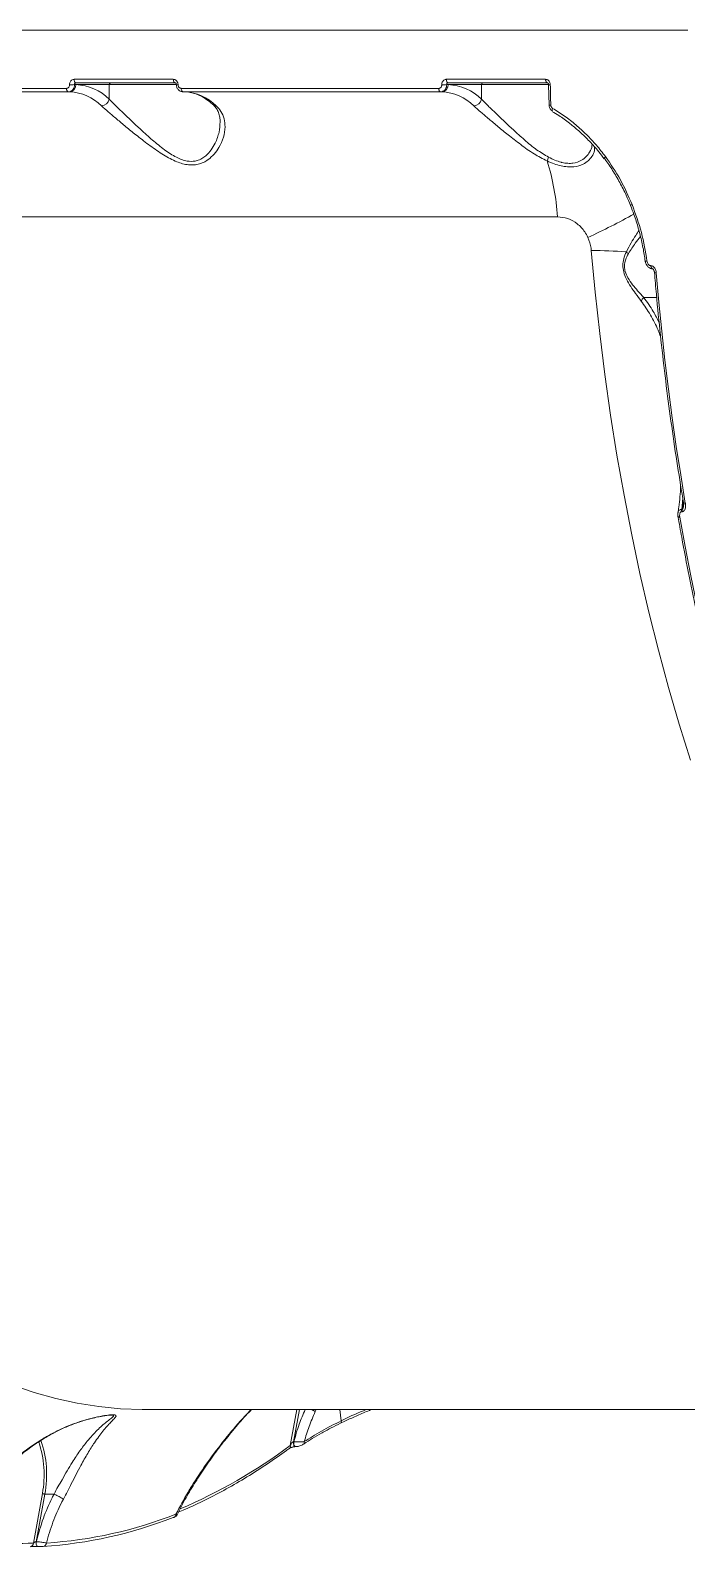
# Model space of a CAD drawing. Header units: millimetres. Extents: x -5550 to 7488, y -4093 to 4627.
# Drawn here: x -1610.2 to -1428.8, y 1573 to 1991.8 of the extents above; entities that cross this region are included whole.
import ezdxf

# ---------------------------------------------------------------- set-up
doc = ezdxf.new("R2010")
doc.units = ezdxf.units.MM
doc.layers.add('DIKOM_ОБЪЕКТ', color=7, linetype='Continuous')

msp = doc.modelspace()

# ---------------------------------------------------------------- linework, layer by layer
at = {"layer": 'DIKOM_ОБЪЕКТ', "color": 7, "linetype": 'Continuous', "lineweight": 15}
for p, q in [((-1843.347, 1991.842), (-1428.478, 1991.842)), ((-1570.638, 1978.31), (-1598.068, 1978.31)), ((-1597.553, 1977.344), (-1570.124, 1977.344)), ((-1467.778, 1978.31), (-1495.208, 1978.31)), ((-1494.693, 1977.344), (-1467.264, 1977.344)), ((-1600.162, 1975.804), (-1671.307, 1975.804)), ((-1670.792, 1974.844), (-1599.647, 1974.844)), ((-1599.647, 1974.844), (-1599.308, 1974.844)), ((-1597.953, 1976.844), (-1597.593, 1976.844)), ((-1597.593, 1976.844), (-1588.325, 1976.844)), ((-1588.325, 1972.794), (-1588.325, 1976.844)), ((-1588.325, 1976.844), (-1569.736, 1976.844)), ((-1497.302, 1975.804), (-1568.447, 1975.804)), ((-1567.932, 1974.844), (-1496.787, 1974.844)), ((-1496.787, 1974.844), (-1496.448, 1974.844)), ((-1495.093, 1976.844), (-1494.733, 1976.844)), ((-1494.733, 1976.844), (-1485.465, 1976.844)), ((-1485.465, 1972.794), (-1485.465, 1976.844)), ((-1485.465, 1976.844), (-1466.907, 1976.844)), ((-1466.949, 1976.824), (-1466.819, 1971.205)), ((-1465.82, 1969.47), (-1465.829, 1969.475)), ((-1451.492, 1956.429), (-1451.496, 1956.434)), ((-1764.478, 1940.342), (-1464.47, 1940.342)), ((-1440.233, 1928.159), (-1440.234, 1928.152)), ((-1438.647, 1926.825), (-1438.721, 1926.825)), ((-1438.213, 1925.982), (-1438.16, 1925.982)), ((-1440.651, 1918.032), (-1437.065, 1918.032)), ((-1430.138, 1859.502), (-1429.857, 1862.596)), ((-1429.679, 1861.543), (-1430.034, 1859.502)), ((-1430.139, 1858.864), (-1430.034, 1858.864)), ((-1430.034, 1859.502), (-1430.138, 1859.502)), ((-1578.215, 1610.844), (-1316.107, 1610.844)), ((-1536.514, 1610.844), (-1538.308, 1600.903)), ((-1537.421, 1601.932), (-1535.813, 1610.844)), ((-1531.412, 1610.273), (-1531.156, 1610.844)), ((-1524.601, 1610.844), (-1524.229, 1607.758)), ((-1537.341, 1601.932), (-1537.421, 1601.932)), ((-1536.935, 1600.601), (-1536.855, 1600.601)), ((-1534.713, 1601.263), (-1534.749, 1601.237)), ((-1606.807, 1587.656), (-1609.313, 1573.97)), ((-1608.542, 1574.347), (-1606.135, 1587.492)), ((-1603.602, 1587.492), (-1606.135, 1587.492)), ((-1603.596, 1587.49), (-1603.602, 1587.492)), ((-1608.514, 1574.347), (-1608.542, 1574.347)), ((-1608.057, 1573.013), (-1608.028, 1573.013)), ((-1608.057, 1573.013), (-1608.042, 1573.013)), ((-1608.028, 1573.013), (-1608.014, 1573.013))]:
    msp.add_line(p, q, dxfattribs=at)
at = {"layer": 'DIKOM_ОБЪЕКТ', "color": 7, "linetype": 'Continuous', "lineweight": 15, "flags": 128}
for points in [[(-1597.553, 1977.344), (-1597.651, 1977.363), (-1597.746, 1977.417), (-1597.834, 1977.506), (-1597.911, 1977.625), (-1597.975, 1977.771), (-1598.024, 1977.938), (-1598.055, 1978.119), (-1598.068, 1978.31)], [(-1570.124, 1977.344), (-1570.222, 1977.363), (-1570.317, 1977.417), (-1570.404, 1977.506), (-1570.481, 1977.625), (-1570.546, 1977.771), (-1570.594, 1977.938), (-1570.625, 1978.119), (-1570.638, 1978.31)], [(-1494.693, 1977.344), (-1494.791, 1977.363), (-1494.886, 1977.417), (-1494.973, 1977.506), (-1495.051, 1977.625), (-1495.115, 1977.771), (-1495.163, 1977.938), (-1495.195, 1978.119), (-1495.208, 1978.31)], [(-1467.264, 1977.344), (-1467.362, 1977.363), (-1467.457, 1977.417), (-1467.544, 1977.506), (-1467.621, 1977.625), (-1467.686, 1977.771), (-1467.734, 1977.938), (-1467.765, 1978.119), (-1467.778, 1978.31)], [(-1599.647, 1974.844), (-1599.745, 1974.862), (-1599.84, 1974.916), (-1599.927, 1975.004), (-1600.004, 1975.123), (-1600.068, 1975.268), (-1600.117, 1975.434), (-1600.149, 1975.614), (-1600.162, 1975.804)], [(-1567.932, 1974.844), (-1568.03, 1974.862), (-1568.125, 1974.916), (-1568.212, 1975.004), (-1568.289, 1975.123), (-1568.353, 1975.268), (-1568.402, 1975.434), (-1568.434, 1975.614), (-1568.447, 1975.804)], [(-1496.787, 1974.844), (-1496.885, 1974.862), (-1496.98, 1974.916), (-1497.067, 1975.004), (-1497.144, 1975.123), (-1497.208, 1975.268), (-1497.257, 1975.434), (-1497.289, 1975.614), (-1497.302, 1975.804)], [(-1466.334, 1971.18), (-1466.353, 1971.883), (-1466.37, 1972.586), (-1466.388, 1973.289), (-1466.404, 1973.992), (-1466.42, 1974.696), (-1466.435, 1975.399), (-1466.45, 1976.102), (-1466.464, 1976.806)], [(-1465.829, 1969.475), (-1465.87, 1969.507), (-1465.92, 1969.583), (-1465.949, 1969.686), (-1465.955, 1969.813), (-1465.938, 1969.958), (-1465.899, 1970.118), (-1465.84, 1970.285)], [(-1451.496, 1956.434), (-1451.513, 1956.473), (-1451.506, 1956.539), (-1451.471, 1956.622), (-1451.408, 1956.721), (-1451.319, 1956.83), (-1451.208, 1956.947)], [(-1455.127, 1930.997), (-1454.065, 1919.529), (-1452.823, 1908.129), (-1451.403, 1896.809), (-1449.806, 1885.577), (-1448.034, 1874.446), (-1446.087, 1863.424), (-1443.968, 1852.523), (-1441.679, 1841.753), (-1439.221, 1831.123), (-1436.598, 1820.643), (-1433.812, 1810.324), (-1430.864, 1800.175), (-1427.759, 1790.205)], [(-1438.212, 1925.982), (-1438.351, 1926.019), (-1438.485, 1926.133), (-1438.597, 1926.316), (-1438.678, 1926.553), (-1438.721, 1926.825)], [(-1438.138, 1925.982), (-1438.276, 1926.019), (-1438.41, 1926.133), (-1438.522, 1926.316), (-1438.603, 1926.553), (-1438.647, 1926.825)], [(-1429.155, 1861.23), (-1430.439, 1869.041), (-1431.644, 1876.899), (-1432.77, 1884.801), (-1433.816, 1892.744), (-1434.783, 1900.726), (-1435.669, 1908.743), (-1436.474, 1916.791), (-1437.198, 1924.869)], [(-1429.651, 1861.376), (-1429.65, 1861.369), (-1429.617, 1861.322), (-1429.548, 1861.283), (-1429.445, 1861.254), (-1429.312, 1861.236), (-1429.155, 1861.23)], [(-1431.183, 1857.539), (-1431.177, 1857.521), (-1431.139, 1857.476), (-1431.067, 1857.439), (-1430.965, 1857.412), (-1430.836, 1857.395), (-1430.685, 1857.39)], [(-1416.524, 1794.211), (-1418.583, 1801.85), (-1420.562, 1809.569), (-1422.459, 1817.365), (-1424.273, 1825.236), (-1426.003, 1833.176), (-1427.649, 1841.185), (-1429.21, 1849.257), (-1430.685, 1857.39)], [(-1578.215, 1610.844), (-1579.21, 1610.849), (-1585.209, 1611.086), (-1591.203, 1611.677), (-1597.184, 1612.624), (-1603.147, 1613.924), (-1609.088, 1615.576), (-1614.999, 1617.58)], [(-1537.421, 1601.932), (-1537.45, 1601.654), (-1537.437, 1601.372), (-1537.383, 1601.108), (-1537.294, 1600.884), (-1537.176, 1600.717), (-1537.039, 1600.622), (-1536.936, 1600.601)], [(-1537.341, 1601.932), (-1537.369, 1601.654), (-1537.356, 1601.372), (-1537.303, 1601.108), (-1537.213, 1600.884), (-1537.095, 1600.717), (-1536.958, 1600.622), (-1536.848, 1600.601)], [(-1570.435, 1581.105), (-1570.537, 1581.075), (-1570.695, 1581.058)], [(-1608.542, 1574.347), (-1608.569, 1574.111), (-1608.566, 1573.869), (-1608.534, 1573.636), (-1608.473, 1573.424), (-1608.388, 1573.247), (-1608.284, 1573.115), (-1608.166, 1573.035), (-1608.057, 1573.013)], [(-1608.514, 1574.347), (-1608.541, 1574.111), (-1608.538, 1573.869), (-1608.506, 1573.636), (-1608.445, 1573.424), (-1608.36, 1573.247), (-1608.256, 1573.115), (-1608.138, 1573.035), (-1608.028, 1573.013)]]:
    msp.add_lwpolyline(points, dxfattribs=at)
at = {"layer": 'DIKOM_ОБЪЕКТ', "color": 7, "linetype": 'Continuous', "lineweight": 15}
for centre, radius, start, end in [((-1587.858, 1976.877), 0.468, 94.74356, 184.05835), ((-1484.998, 1976.877), 0.469, 94.74303, 184.051), ((-1599.278, 1999.754), 22.948, 269.8819, 273.30881), ((-1599.462, 1976.712), 1.874, 274.73557, 4.05903), ((-1599.782, 1961.731), 13.122, 44.8588, 87.92816), ((-1598.092, 1963.075), 13.778, 44.85996, 87.92772), ((-1569.473, 1979.296), 2.494, 262.24825, 273.41739), ((-1568.067, 1961.731), 13.122, 44.85943, 87.92753), ((-1496.418, 1999.755), 22.949, 269.88187, 273.3087), ((-1496.602, 1976.711), 1.874, 274.7357, 4.06087), ((-1496.922, 1961.731), 13.122, 44.85943, 87.92753), ((-1495.231, 1963.075), 13.778, 44.85969, 87.92799), ((-1466.614, 1979.258), 2.456, 262.14014, 273.48333), ((-1590.632, 1973.357), 2.375, 273.65915, 346.28744), ((-1558.801, 1972.301), 1.315, 228.30676, 271.53006), ((-1487.772, 1973.357), 2.375, 273.65986, 346.28828), ((-1466.483, 1973.002), 1.829, 259.41275, 274.68135), ((-1461.209, 1954.29), 6.275, 156.46177, 166.53901), ((-1531.85, 1935.879), 67.527, 3.78924, 17.11385), ((-1443.638, 1942.901), 0.845, 105.29961, 138.92892), ((-1529.657, 2095.207), 176.626, 294.61982, 299.26094), ((-1454.569, 1802.525), 128.473, 85.92757, 90.24851), ((-1443.313, 1932.441), 2.77, 219.65094, 235.43571), ((-1439.959, 1929.019), 0.909, 252.37666, 283.14684), ((-1437.344, 1925.526), 0.673, 239.42538, 282.49503), ((-1428.267, 1859.183), 1.898, 170.30662, 189.67199), ((-1428.163, 1859.183), 1.898, 170.30662, 189.67199), ((-1536.427, 1602.611), 9.158, 56.79731, 64.03396), ((-1524.823, 1607.55), 0.629, 310.70665, 19.38524), ((-1635.274, 1592.811), 28.93, 349.73736, 18.34291), ((-1634.851, 1592.85), 29.212, 349.42976, 18.94622), ((-1627.916, 1721.617), 150.338, 293.16701, 306.587), ((-1539.067, 1600.706), 0.783, 308.95154, 14.57035), ((-1535.197, 1601.831), 0.746, 310.43319, 11.49769), ((-1614.058, 1690.897), 118.089, 273.63809, 291.54381), ((-1613.203, 1691.572), 117.837, 273.63866, 291.54299), ((-1570.767, 1581.875), 0.838, 293.29712, 6.23046), ((-1614.597, 1685.666), 111.821, 260.81598, 272.70826), ((-1610.232, 1573.89), 0.923, 274.65958, 4.95812), ((-1606.632, 1573.95), 0.907, 274.22051, 1.36988)]:
    msp.add_arc(centre, radius, start, end, dxfattribs=at)
for points, knots in [([(-1598.068, 1978.31), (-1598.162, 1978.302), (-1598.4, 1978.284), (-1598.759, 1978.104), (-1599.079, 1977.764), (-1599.292, 1977.313), (-1599.314, 1976.975), (-1599.325, 1976.806)], [0, 0, 0, 0, 0.140619, 0.3551205, 0.5698567, 0.7848849, 1, 1, 1, 1]), ([(-1597.953, 1976.844), (-1597.952, 1976.9), (-1597.949, 1977.013), (-1597.884, 1977.163), (-1597.781, 1977.276), (-1597.664, 1977.336), (-1597.584, 1977.342), (-1597.553, 1977.344)], [0, 0, 0, 0, 0.2154355, 0.4306088, 0.6452859, 0.859544, 1, 1, 1, 1]), ([(-1569.324, 1976.806), (-1569.333, 1976.917), (-1569.354, 1977.197), (-1569.516, 1977.619), (-1569.814, 1978.001), (-1570.204, 1978.26), (-1570.494, 1978.293), (-1570.638, 1978.31)], [0, 0, 0, 0, 0.1418663, 0.3567284, 0.5713221, 0.7857078, 1, 1, 1, 1]), ([(-1570.147, 1977.341), (-1570.138, 1977.343), (-1570.111, 1977.347), (-1570.049, 1977.336), (-1569.935, 1977.227), (-1569.861, 1977.097), (-1569.815, 1976.955), (-1569.814, 1976.86), (-1569.814, 1976.824)], [0, 0, 0, 0, 0.1489948, 0.4754681, 0.6350353, 0.7709915, 0.9129956, 1, 1, 1, 1]), ([(-1495.208, 1978.31), (-1495.302, 1978.302), (-1495.54, 1978.284), (-1495.899, 1978.104), (-1496.219, 1977.764), (-1496.432, 1977.313), (-1496.454, 1976.975), (-1496.465, 1976.806)], [0, 0, 0, 0, 0.1406399, 0.3551204, 0.5698556, 0.7848828, 1, 1, 1, 1]), ([(-1495.093, 1976.844), (-1495.092, 1976.9), (-1495.089, 1977.013), (-1495.023, 1977.163), (-1494.921, 1977.276), (-1494.804, 1977.336), (-1494.724, 1977.342), (-1494.693, 1977.344)], [0, 0, 0, 0, 0.2155142, 0.4306107, 0.6453114, 0.859593, 1, 1, 1, 1]), ([(-1466.464, 1976.806), (-1466.473, 1976.917), (-1466.494, 1977.197), (-1466.656, 1977.619), (-1466.954, 1978.001), (-1467.344, 1978.26), (-1467.633, 1978.293), (-1467.778, 1978.31)], [0, 0, 0, 0, 0.1418638, 0.3567266, 0.5713208, 0.7857072, 1, 1, 1, 1]), ([(-1467.287, 1977.341), (-1467.278, 1977.343), (-1467.251, 1977.347), (-1467.189, 1977.335), (-1467.075, 1977.228), (-1467.001, 1977.097), (-1466.955, 1976.955), (-1466.954, 1976.86), (-1466.954, 1976.824)], [0, 0, 0, 0, 0.1489868, 0.4754427, 0.6351758, 0.7710141, 0.9129979, 1, 1, 1, 1]), ([(-1599.325, 1976.806), (-1599.332, 1976.693), (-1599.347, 1976.468), (-1599.489, 1976.167), (-1599.702, 1975.941), (-1599.94, 1975.821), (-1600.099, 1975.808), (-1600.162, 1975.804)], [0, 0, 0, 0, 0.2151334, 0.4301486, 0.6449594, 0.8594058, 1, 1, 1, 1]), ([(-1599.647, 1974.844), (-1599.522, 1974.854), (-1599.204, 1974.878), (-1598.724, 1975.117), (-1598.294, 1975.569), (-1598.004, 1976.169), (-1597.97, 1976.619), (-1597.953, 1976.844)], [0, 0, 0, 0, 0.1407387, 0.3554641, 0.5703134, 0.7851597, 1, 1, 1, 1]), ([(-1569.793, 1976.824), (-1569.775, 1976.604), (-1569.737, 1976.12), (-1569.361, 1975.484), (-1568.81, 1975.041), (-1568.303, 1974.838), (-1568.01, 1974.863), (-1567.935, 1974.87)], [0, 0, 0, 0, 0.2154907, 0.4735167, 0.7028496, 0.9236444, 1, 1, 1, 1]), ([(-1568.447, 1975.804), (-1568.543, 1975.815), (-1568.736, 1975.837), (-1568.997, 1976.009), (-1569.196, 1976.264), (-1569.305, 1976.545), (-1569.319, 1976.732), (-1569.324, 1976.806)], [0, 0, 0, 0, 0.2142861, 0.4286062, 0.6431898, 0.85809, 1, 1, 1, 1]), ([(-1567.592, 1974.844), (-1567.323, 1974.837), (-1566.487, 1974.814), (-1565.089, 1974.551), (-1563.404, 1973.933), (-1561.748, 1973.002), (-1560.511, 1972.072), (-1559.831, 1971.459), (-1559.679, 1971.322)], [0, 0, 0, 0, 0.1027264, 0.3181908, 0.5309244, 0.7384692, 0.9415105, 1, 1, 1, 1]), ([(-1496.465, 1976.806), (-1496.472, 1976.693), (-1496.487, 1976.468), (-1496.629, 1976.167), (-1496.842, 1975.941), (-1497.08, 1975.821), (-1497.239, 1975.808), (-1497.302, 1975.804)], [0, 0, 0, 0, 0.2151478, 0.4301823, 0.6450361, 0.8594718, 1, 1, 1, 1]), ([(-1496.787, 1974.844), (-1496.662, 1974.854), (-1496.344, 1974.878), (-1495.864, 1975.117), (-1495.433, 1975.57), (-1495.144, 1976.169), (-1495.11, 1976.619), (-1495.093, 1976.844)], [0, 0, 0, 0, 0.1407369, 0.3554597, 0.5703063, 0.7851701, 1, 1, 1, 1]), ([(-1590.481, 1970.987), (-1589.863, 1970.431), (-1588.627, 1969.32), (-1586.295, 1967.343), (-1583.754, 1965.221), (-1580.826, 1962.845), (-1577.538, 1960.264), (-1573.901, 1957.706), (-1570.319, 1955.671), (-1567.361, 1954.719), (-1565.23, 1954.6), (-1563.684, 1954.813), (-1562.268, 1955.336), (-1560.744, 1956.257), (-1559.279, 1957.636), (-1557.797, 1959.737), (-1556.686, 1962.289), (-1556.241, 1965.008), (-1556.507, 1967.416), (-1557.292, 1969.405), (-1558.301, 1970.488), (-1558.766, 1970.987)], [0, 0, 0, 0, 0.0554767, 0.111025, 0.1664972, 0.222006, 0.2900238, 0.3579633, 0.4226753, 0.4774074, 0.5052477, 0.5330929, 0.5627088, 0.5923732, 0.640429, 0.6885798, 0.7603264, 0.8320612, 0.8909997, 0.9498658, 1, 1, 1, 1]), ([(-1557.696, 1966.54), (-1557.757, 1965.603), (-1557.882, 1963.659), (-1558.833, 1961.02), (-1560.117, 1958.806), (-1561.39, 1957.354), (-1562.748, 1956.37), (-1564.229, 1955.715), (-1565.676, 1955.571), (-1567.117, 1955.763), (-1568.305, 1956.089), (-1570.441, 1957.035), (-1573.207, 1958.87), (-1576.469, 1961.551), (-1579.443, 1964.235), (-1582.112, 1966.735), (-1584.425, 1968.945), (-1586.58, 1971.029), (-1587.738, 1972.2), (-1588.325, 1972.794)], [0, 0, 0, 0, 0.0833369, 0.1726863, 0.2299091, 0.2882939, 0.3222543, 0.3571269, 0.4070453, 0.420341, 0.4514871, 0.4836707, 0.5605587, 0.6424733, 0.7266405, 0.7945434, 0.8636297, 0.9308631, 1, 1, 1, 1]), ([(-1559.701, 1971.315), (-1559.621, 1971.249), (-1559.202, 1970.907), (-1558.671, 1970.187), (-1558.093, 1969.112), (-1557.739, 1967.893), (-1557.711, 1966.976), (-1557.698, 1966.541)], [0, 0, 0, 0, 0.0509283, 0.2669409, 0.5042601, 0.7648364, 1, 1, 1, 1]), ([(-1487.621, 1970.987), (-1487.003, 1970.431), (-1485.767, 1969.32), (-1483.435, 1967.343), (-1480.893, 1965.222), (-1477.966, 1962.842), (-1474.675, 1960.276), (-1471.074, 1957.68), (-1468.537, 1956.379), (-1467.312, 1955.751)], [0, 0, 0, 0, 0.1316543, 0.2634894, 0.395139, 0.5268754, 0.6882974, 0.8495368, 1, 1, 1, 1]), ([(-1466.962, 1956.796), (-1468.069, 1957.46), (-1470.394, 1958.855), (-1473.627, 1961.569), (-1476.602, 1964.253), (-1479.261, 1966.741), (-1481.582, 1968.963), (-1483.729, 1971.036), (-1484.887, 1972.208), (-1485.465, 1972.794)], [0, 0, 0, 0, 0.1463743, 0.3075792, 0.4690094, 0.6020955, 0.7351111, 0.8676447, 1, 1, 1, 1]), ([(-1466.803, 1971.204), (-1466.784, 1970.986), (-1466.741, 1970.503), (-1466.381, 1969.873), (-1465.997, 1969.604), (-1465.825, 1969.484)], [0, 0, 0, 0, 0.313802, 0.6930884, 1, 1, 1, 1]), ([(-1465.84, 1970.285), (-1465.923, 1970.346), (-1466.09, 1970.468), (-1466.26, 1970.757), (-1466.325, 1971.007), (-1466.333, 1971.149), (-1466.334, 1971.18)], [0, 0, 0, 0, 0.3057098, 0.6116282, 0.9180327, 1, 1, 1, 1]), ([(-1465.882, 1969.358), (-1465.298, 1969.017), (-1463.684, 1968.072), (-1461.963, 1966.869), (-1460.87, 1965.946), (-1460.718, 1965.817)], [0, 0, 0, 0, 0.3278552, 0.9062385, 1, 1, 1, 1]), ([(-1451.208, 1956.947), (-1452.038, 1958.019), (-1453.696, 1960.163), (-1456.436, 1963.081), (-1459.37, 1965.772), (-1462.497, 1968.218), (-1464.726, 1969.596), (-1465.84, 1970.285)], [0, 0, 0, 0, 0.1978367, 0.3955028, 0.5931693, 0.7965815, 1, 1, 1, 1]), ([(-1460.718, 1965.817), (-1459.914, 1965.165), (-1458.15, 1963.732), (-1455.609, 1961.213), (-1453.351, 1958.718), (-1452.078, 1957.016), (-1451.58, 1956.352)], [0, 0, 0, 0, 0.2404897, 0.5280847, 0.8156786, 1, 1, 1, 1]), ([(-1454.922, 1960.386), (-1454.925, 1960.245), (-1454.945, 1959.475), (-1455.477, 1958.296), (-1456.467, 1956.923), (-1457.918, 1955.773), (-1459.714, 1955.126), (-1461.629, 1955.06), (-1462.758, 1955.232), (-1463.948, 1955.525), (-1465.202, 1955.941), (-1466.37, 1956.508), (-1466.962, 1956.796)], [0, 0, 0, 0, 0.0373255, 0.2033302, 0.329701, 0.4593138, 0.6269139, 0.7121648, 0.8004908, 0.8132006, 0.9053207, 1, 1, 1, 1]), ([(-1467.312, 1955.751), (-1466.68, 1955.481), (-1465.402, 1954.936), (-1463.505, 1954.378), (-1461.652, 1954.084), (-1459.489, 1954.116), (-1457.511, 1954.717), (-1455.924, 1955.796), (-1454.845, 1957.077), (-1454.22, 1958.365), (-1454.21, 1959.265), (-1454.207, 1959.58)], [0, 0, 0, 0, 0.0892564, 0.1804466, 0.2699596, 0.3625395, 0.5246757, 0.6443647, 0.7675108, 0.918675, 1, 1, 1, 1]), ([(-1451.504, 1956.429), (-1451.472, 1956.386), (-1450.666, 1955.335), (-1449.205, 1953.15), (-1447.227, 1949.804), (-1445.576, 1946.565), (-1444.687, 1944.398), (-1444.297, 1943.449)], [0, 0, 0, 0, 0.0110528, 0.2727509, 0.5345775, 0.7962389, 1, 1, 1, 1]), ([(-1443.861, 1943.716), (-1444.877, 1946.038), (-1446.933, 1950.737), (-1449.772, 1954.861), (-1451.208, 1956.947)], [0, 0, 0, 0, 0.4941705, 1, 1, 1, 1]), ([(-1439.752, 1928.133), (-1440.19, 1930.761), (-1441.076, 1936.081), (-1442.925, 1941.15), (-1443.861, 1943.716)], [0, 0, 0, 0, 0.4937896, 1, 1, 1, 1]), ([(-1464.47, 1940.342), (-1463.509, 1940.245), (-1461.604, 1940.053), (-1458.966, 1938.537), (-1457.102, 1936.612), (-1456.346, 1935.158), (-1456.076, 1934.638)], [0, 0, 0, 0, 0.2885681, 0.5716295, 0.8470397, 1, 1, 1, 1]), ([(-1444.305, 1943.445), (-1443.974, 1942.619), (-1443.155, 1940.575), (-1442.1, 1937.192), (-1441.134, 1933.333), (-1440.527, 1930.306), (-1440.322, 1928.571), (-1440.273, 1928.154)], [0, 0, 0, 0, 0.1686809, 0.4176117, 0.6681665, 0.9200555, 1, 1, 1, 1]), ([(-1441.982, 1936.571), (-1442.265, 1936.125), (-1442.911, 1935.107), (-1444.13, 1933.15), (-1445.005, 1931.503), (-1445.446, 1930.673)], [0, 0, 0, 0, 0.2784981, 0.6367333, 1, 1, 1, 1]), ([(-1456.076, 1934.638), (-1455.716, 1933.658), (-1455.318, 1932.575), (-1455.158, 1931.332), (-1455.137, 1931.111), (-1455.127, 1930.997)], [0, 0, 0, 0, 0.8217648, 0.9078707, 1, 1, 1, 1]), ([(-1444.884, 1930.16), (-1444.239, 1931.158), (-1443.09, 1932.936), (-1442.019, 1934.269), (-1441.549, 1934.853)], [0, 0, 0, 0, 0.5615207, 1, 1, 1, 1]), ([(-1445.446, 1930.673), (-1445.72, 1930.035), (-1446.198, 1928.923), (-1446.487, 1926.975), (-1446.24, 1925.005), (-1445.424, 1922.971), (-1444.243, 1920.998), (-1442.818, 1918.982), (-1441.843, 1917.714), (-1441.319, 1917.032)], [0, 0, 0, 0, 0.1507882, 0.2625431, 0.3758305, 0.5043746, 0.6581128, 0.8160022, 1, 1, 1, 1]), ([(-1440.651, 1918.032), (-1441.209, 1918.642), (-1442.229, 1919.757), (-1443.74, 1921.531), (-1444.963, 1923.28), (-1445.775, 1925), (-1445.98, 1926.211), (-1445.982, 1927.295), (-1445.713, 1928.645), (-1445.189, 1929.602), (-1444.884, 1930.16)], [0, 0, 0, 0, 0.1920668, 0.3511795, 0.5094862, 0.6344327, 0.7186482, 0.7420863, 0.8495979, 1, 1, 1, 1]), ([(-1440.221, 1928.154), (-1440.212, 1928.066), (-1440.168, 1927.66), (-1439.899, 1927.036), (-1439.4, 1926.412), (-1438.831, 1926.082), (-1438.41, 1925.947), (-1438.214, 1925.983), (-1438.211, 1925.984)], [0, 0, 0, 0, 0.0821601, 0.3768561, 0.6102115, 0.8112814, 0.9964586, 1, 1, 1, 1]), ([(-1438.721, 1926.825), (-1438.777, 1926.83), (-1438.918, 1926.842), (-1439.156, 1926.966), (-1439.422, 1927.233), (-1439.65, 1927.638), (-1439.718, 1927.967), (-1439.752, 1928.133)], [0, 0, 0, 0, 0.1034247, 0.2624296, 0.4611585, 0.7282039, 1, 1, 1, 1]), ([(-1437.198, 1924.869), (-1437.228, 1925.073), (-1437.291, 1925.517), (-1437.559, 1926.108), (-1437.916, 1926.535), (-1438.285, 1926.779), (-1438.526, 1926.81), (-1438.647, 1926.825)], [0, 0, 0, 0, 0.2267684, 0.4919719, 0.695954, 0.847689, 1, 1, 1, 1]), ([(-1438.165, 1925.985), (-1438.164, 1925.984), (-1438.16, 1925.983), (-1438.11, 1925.951), (-1438.041, 1925.887), (-1437.943, 1925.763), (-1437.824, 1925.543), (-1437.718, 1925.254), (-1437.709, 1925.041), (-1437.705, 1924.947)], [0, 0, 0, 0, 0.068296, 0.1408005, 0.2263956, 0.3362716, 0.5174709, 0.7881565, 1, 1, 1, 1]), ([(-1437.686, 1924.947), (-1437.513, 1922.954), (-1437.012, 1917.176), (-1436.059, 1907.653), (-1434.777, 1896.407), (-1433.334, 1885.233), (-1431.761, 1874.336), (-1430.5, 1866.401), (-1429.784, 1862.16), (-1429.651, 1861.376)], [0, 0, 0, 0, 0.0925206, 0.2683001, 0.4440852, 0.6198714, 0.7956599, 0.9622012, 1, 1, 1, 1]), ([(-1440.658, 1918.03), (-1440.804, 1917.868), (-1441.069, 1917.575), (-1441.249, 1917.228), (-1441.308, 1917.063), (-1441.319, 1917.032)], [0, 0, 0, 0, 0.4994636, 0.9073154, 1, 1, 1, 1]), ([(-1441.319, 1917.032), (-1440.45, 1915.779), (-1438.701, 1913.259), (-1437.003, 1909.901), (-1436.208, 1907.814), (-1435.984, 1907.226)], [0, 0, 0, 0, 0.4150401, 0.8350506, 1, 1, 1, 1]), ([(-1440.658, 1918.03), (-1440.658, 1918.03), (-1440.656, 1918.032), (-1440.654, 1918.032), (-1440.652, 1918.032), (-1440.651, 1918.032)], [0, 0, 0, 0, 0.2930356, 0.6720323, 1, 1, 1, 1]), ([(-1436.368, 1911.018), (-1436.889, 1912.084), (-1438.113, 1914.589), (-1439.73, 1916.775), (-1440.658, 1918.03)], [0, 0, 0, 0, 0.4257546, 1, 1, 1, 1]), ([(-1430.441, 1866.203), (-1430.446, 1866.084), (-1430.521, 1864.073), (-1430.753, 1861.524), (-1431.095, 1859.093), (-1431.167, 1858.575)], [0, 0, 0, 0, 0.0470257, 0.7971571, 1, 1, 1, 1]), ([(-1430.034, 1858.864), (-1429.951, 1858.873), (-1429.767, 1858.893), (-1429.5, 1859.081), (-1429.263, 1859.439), (-1429.075, 1860.111), (-1429.078, 1860.747), (-1429.146, 1861.177), (-1429.155, 1861.23)], [0, 0, 0, 0, 0.0927765, 0.2061844, 0.3692784, 0.5724307, 0.947153, 1, 1, 1, 1]), ([(-1429.634, 1860.448), (-1429.665, 1860.291), (-1429.716, 1860.027), (-1429.822, 1859.72), (-1429.918, 1859.562), (-1429.986, 1859.512), (-1430.016, 1859.503), (-1430.032, 1859.502), (-1430.034, 1859.502)], [0, 0, 0, 0, 0.4396572, 0.7424854, 0.9023806, 0.9512827, 0.9924181, 1, 1, 1, 1]), ([(-1429.658, 1861.376), (-1429.647, 1861.317), (-1429.589, 1861.021), (-1429.583, 1860.686), (-1429.632, 1860.481), (-1429.636, 1860.461)], [0, 0, 0, 0, 0.1840971, 0.9217396, 1, 1, 1, 1]), ([(-1431.205, 1858.562), (-1431.214, 1858.524), (-1431.277, 1858.234), (-1431.247, 1857.883), (-1431.187, 1857.581), (-1431.178, 1857.539)], [0, 0, 0, 0, 0.1131636, 0.8769611, 1, 1, 1, 1]), ([(-1430.138, 1859.502), (-1430.243, 1859.493), (-1430.47, 1859.471), (-1430.794, 1859.329), (-1431.056, 1859.06), (-1431.208, 1858.791), (-1431.199, 1858.607), (-1431.197, 1858.578)], [0, 0, 0, 0, 0.1762079, 0.3843444, 0.6539206, 0.9447635, 1, 1, 1, 1]), ([(-1431.183, 1857.539), (-1430.843, 1855.629), (-1429.857, 1850.09), (-1428.108, 1841.002), (-1425.886, 1830.319), (-1423.513, 1819.759), (-1420.99, 1809.33), (-1418.809, 1800.9), (-1417.457, 1795.964), (-1417.034, 1794.418)], [0, 0, 0, 0, 0.0879775, 0.2551305, 0.4222891, 0.5894517, 0.7566165, 0.9237846, 1, 1, 1, 1]), ([(-1430.685, 1857.39), (-1430.713, 1857.666), (-1430.753, 1858.064), (-1430.622, 1858.512), (-1430.477, 1858.73), (-1430.308, 1858.846), (-1430.191, 1858.858), (-1430.139, 1858.864)], [0, 0, 0, 0, 0.4370867, 0.6288825, 0.7909089, 0.9060558, 1, 1, 1, 1]), ([(-1601.018, 1586.089), (-1600.282, 1587.522), (-1599.087, 1589.846), (-1597.491, 1592.976), (-1595.973, 1595.843), (-1594.271, 1598.847), (-1592.218, 1602.088), (-1590.042, 1605.026), (-1588.191, 1607.077), (-1586.946, 1608.357), (-1586.401, 1609.004), (-1586.501, 1609.335), (-1587.091, 1609.441), (-1588.329, 1609.374), (-1590.389, 1609.073), (-1593.083, 1608.499), (-1596.715, 1607.475), (-1601.013, 1605.915), (-1604.104, 1604.235), (-1605.663, 1603.387)], [0, 0, 0, 0, 0.0742574, 0.1205069, 0.1678164, 0.2375795, 0.3094445, 0.4056712, 0.5047069, 0.5602511, 0.6168571, 0.6484772, 0.6753879, 0.7024594, 0.7386868, 0.7871099, 0.8368188, 0.917655, 1, 1, 1, 1]), ([(-1605.607, 1603.28), (-1605.185, 1603.542), (-1603.839, 1604.375), (-1601.394, 1605.56), (-1598.276, 1606.855), (-1595.368, 1607.822), (-1592.956, 1608.469), (-1591.465, 1608.813), (-1590.758, 1608.939), (-1590.584, 1608.97)], [0, 0, 0, 0, 0.0906849, 0.2888752, 0.4956985, 0.7106322, 0.8528376, 0.9638833, 1, 1, 1, 1]), ([(-1587.728, 1609.339), (-1587.701, 1609.34), (-1587.341, 1609.361), (-1587.124, 1609.254), (-1587.15, 1608.958), (-1587.943, 1608.343), (-1589.464, 1607.162), (-1591.663, 1605.241), (-1594.145, 1602.521), (-1596.474, 1599.464), (-1598.326, 1596.674), (-1599.977, 1593.958), (-1601.619, 1591.04), (-1602.914, 1588.854), (-1603.596, 1587.491), (-1603.596, 1587.49)], [0, 0, 0, 0, 0.0029213, 0.039575, 0.084057, 0.1653058, 0.2488735, 0.3937218, 0.5420085, 0.6468474, 0.7541124, 0.8225878, 0.8923706, 0.9999655, 1, 1, 1, 1]), ([(-1590.584, 1608.97), (-1590.32, 1609.02), (-1589.67, 1609.144), (-1588.815, 1609.26), (-1588.086, 1609.333), (-1587.834, 1609.338), (-1587.728, 1609.34)], [0, 0, 0, 0, 0.2224831, 0.5472658, 0.8100993, 1, 1, 1, 1]), ([(-1549.097, 1610.844), (-1549.691, 1610.243), (-1552.104, 1607.795), (-1555.913, 1603.257), (-1560.538, 1597.293), (-1564.012, 1592.177), (-1567.189, 1587.069), (-1568.842, 1583.994), (-1569.934, 1581.966)], [0, 0, 0, 0, 0.0665697, 0.2708112, 0.4801275, 0.6894542, 0.7951249, 1, 1, 1, 1]), ([(-1569.607, 1581.778), (-1569.367, 1582.271), (-1568.428, 1584.207), (-1566.515, 1587.597), (-1563.863, 1591.952), (-1560.914, 1596.331), (-1557.699, 1600.724), (-1554.256, 1605.031), (-1551.361, 1608.419), (-1549.555, 1610.302), (-1549.035, 1610.844)], [0, 0, 0, 0, 0.0495075, 0.1941591, 0.3408888, 0.489706, 0.6405437, 0.7934753, 0.9405686, 1, 1, 1, 1]), ([(-1534.212, 1610.844), (-1534.794, 1609.504), (-1536.06, 1606.582), (-1536.891, 1603.565), (-1537.341, 1601.932)], [0, 0, 0, 0, 0.4588306, 1, 1, 1, 1]), ([(-1534.466, 1601.98), (-1534.051, 1603.376), (-1533.218, 1606.184), (-1532.016, 1608.905), (-1531.412, 1610.273)], [0, 0, 0, 0, 0.4974044, 1, 1, 1, 1]), ([(-1524.403, 1607.064), (-1523.905, 1607.308), (-1522.425, 1608.034), (-1520.314, 1608.99), (-1518.652, 1609.683), (-1518.099, 1609.913)], [0, 0, 0, 0, 0.2526282, 0.7512287, 1, 1, 1, 1]), ([(-1517.303, 1610.844), (-1517.575, 1610.738), (-1520.082, 1609.761), (-1522.275, 1608.702), (-1524.229, 1607.758)], [0, 0, 0, 0, 0.108441, 1, 1, 1, 1]), ([(-1518.099, 1609.913), (-1517.55, 1610.151), (-1516.818, 1610.467), (-1516.039, 1610.769), (-1515.844, 1610.844)], [0, 0, 0, 0, 0.7501331, 1, 1, 1, 1]), ([(-1534.713, 1601.263), (-1534.644, 1601.312), (-1533.905, 1601.831), (-1532.241, 1602.853), (-1530.482, 1603.911), (-1529.407, 1604.486), (-1529.249, 1604.571)], [0, 0, 0, 0, 0.0451119, 0.4839803, 0.9242396, 1, 1, 1, 1]), ([(-1524.229, 1607.758), (-1526.129, 1606.8), (-1529.976, 1604.859), (-1532.957, 1602.948), (-1534.466, 1601.98)], [0, 0, 0, 0, 0.4938187, 1, 1, 1, 1]), ([(-1529.249, 1604.571), (-1528.507, 1604.977), (-1526.983, 1605.813), (-1525.284, 1606.645), (-1524.411, 1607.072)], [0, 0, 0, 0, 0.486926, 1, 1, 1, 1]), ([(-1605.663, 1603.387), (-1605.955, 1603.212), (-1607.421, 1602.333), (-1609.992, 1600.645), (-1614.424, 1597.388), (-1618.439, 1593.904), (-1622.293, 1590.029), (-1625.164, 1586.816), (-1628.016, 1583.187), (-1630.6, 1579.455), (-1632.046, 1576.911), (-1632.769, 1575.639)], [0, 0, 0, 0, 0.0242958, 0.1222477, 0.2202174, 0.4215158, 0.5118872, 0.6322339, 0.7525887, 0.8762946, 1, 1, 1, 1]), ([(-1632.524, 1575.17), (-1632.229, 1575.74), (-1631.373, 1577.394), (-1629.672, 1580.125), (-1627.449, 1583.346), (-1624.967, 1586.531), (-1622.272, 1589.635), (-1619.392, 1592.615), (-1616.379, 1595.42), (-1613.268, 1598.03), (-1610.082, 1600.409), (-1607.53, 1602.157), (-1606.01, 1603.043), (-1605.607, 1603.278)], [0, 0, 0, 0, 0.0547495, 0.1589527, 0.2637636, 0.3690454, 0.4748437, 0.5785723, 0.6800884, 0.7787699, 0.8742934, 0.9666167, 1, 1, 1, 1]), ([(-1605.616, 1603.294), (-1605.617, 1603.299), (-1605.62, 1603.308), (-1605.652, 1603.367), (-1605.663, 1603.387)], [0, 0, 0, 0, 0.662256, 1, 1, 1, 1]), ([(-1569.259, 1582.484), (-1568.682, 1582.726), (-1566.164, 1583.783), (-1561.733, 1585.872), (-1555.985, 1588.871), (-1550.283, 1592.183), (-1544.728, 1595.733), (-1540.838, 1598.442), (-1538.826, 1599.912), (-1538.574, 1600.097)], [0, 0, 0, 0, 0.055327, 0.2410574, 0.4268293, 0.6126531, 0.7985281, 0.9747146, 1, 1, 1, 1]), ([(-1538.562, 1600.103), (-1538.552, 1600.111), (-1538.516, 1600.14), (-1538.313, 1600.256), (-1537.987, 1600.394), (-1537.603, 1600.509), (-1537.294, 1600.572), (-1537.071, 1600.598), (-1536.976, 1600.6), (-1536.937, 1600.6)], [0, 0, 0, 0, 0.0705016, 0.2593246, 0.5057321, 0.6926185, 0.8267223, 0.929126, 1, 1, 1, 1]), ([(-1537.421, 1601.932), (-1537.442, 1601.93), (-1537.476, 1601.927), (-1537.549, 1601.899), (-1537.616, 1601.859), (-1537.738, 1601.764), (-1537.91, 1601.581), (-1538.126, 1601.275), (-1538.244, 1601.034), (-1538.308, 1600.903)], [0, 0, 0, 0, 0.0447544, 0.0741824, 0.153548, 0.1941006, 0.3789942, 0.6612789, 1, 1, 1, 1]), ([(-1534.466, 1601.98), (-1534.632, 1601.966), (-1534.966, 1601.938), (-1535.684, 1601.915), (-1536.441, 1601.91), (-1537.006, 1601.919), (-1537.275, 1601.929), (-1537.341, 1601.932)], [0, 0, 0, 0, 0.2415718, 0.4833947, 0.7164049, 0.9306271, 1, 1, 1, 1]), ([(-1536.847, 1600.61), (-1536.659, 1600.612), (-1536.427, 1600.615), (-1536.197, 1600.675), (-1536.154, 1600.687)], [0, 0, 0, 0, 0.8121155, 1, 1, 1, 1]), ([(-1536.154, 1600.687), (-1536.003, 1600.721), (-1535.641, 1600.802), (-1535.155, 1600.989), (-1534.884, 1601.17), (-1534.76, 1601.253)], [0, 0, 0, 0, 0.2778346, 0.6676525, 1, 1, 1, 1]), ([(-1606.807, 1587.656), (-1606.8, 1587.652), (-1606.781, 1587.64), (-1606.724, 1587.609), (-1606.617, 1587.567), (-1606.458, 1587.525), (-1606.288, 1587.497), (-1606.186, 1587.493), (-1606.135, 1587.492)], [0, 0, 0, 0, 0.0535324, 0.1414135, 0.3560266, 0.5707455, 0.7853975, 1, 1, 1, 1]), ([(-1603.602, 1587.492), (-1603.778, 1587.148), (-1604.893, 1584.971), (-1606.793, 1580.624), (-1607.92, 1576.514), (-1608.514, 1574.347)], [0, 0, 0, 0, 0.0814806, 0.5156604, 1, 1, 1, 1]), ([(-1605.725, 1573.972), (-1605.166, 1575.896), (-1604.069, 1579.669), (-1602.277, 1583.679), (-1601.191, 1585.758), (-1601.018, 1586.089)], [0, 0, 0, 0, 0.4665355, 0.915008, 1, 1, 1, 1]), ([(-1601.018, 1586.089), (-1601.03, 1586.098), (-1601.127, 1586.169), (-1601.389, 1586.34), (-1601.893, 1586.635), (-1602.481, 1586.952), (-1603.082, 1587.256), (-1603.428, 1587.414), (-1603.596, 1587.49)], [0, 0, 0, 0, 0.0259365, 0.220272, 0.4178733, 0.6154898, 0.8130929, 1, 1, 1, 1]), ([(-1570.438, 1581.11), (-1570.376, 1581.133), (-1570.182, 1581.205), (-1569.937, 1581.353), (-1569.688, 1581.584), (-1569.623, 1581.733), (-1569.604, 1581.779)], [0, 0, 0, 0, 0.2039475, 0.6446017, 0.8918588, 1, 1, 1, 1]), ([(-1569.609, 1581.779), (-1569.6, 1581.786), (-1569.553, 1581.821), (-1569.689, 1581.889), (-1569.877, 1581.949), (-1569.934, 1581.966)], [0, 0, 0, 0, 0.1426839, 0.7445631, 1, 1, 1, 1]), ([(-1610.157, 1572.97), (-1610.068, 1572.974), (-1609.877, 1572.982), (-1609.458, 1572.994), (-1608.976, 1573.004), (-1608.479, 1573.012), (-1608.188, 1573.012), (-1608.042, 1573.013)], [0, 0, 0, 0, 0.189065, 0.4045611, 0.6068627, 0.8033863, 1, 1, 1, 1]), ([(-1608.542, 1574.347), (-1608.58, 1574.345), (-1608.63, 1574.342), (-1608.74, 1574.319), (-1608.875, 1574.273), (-1609.049, 1574.185), (-1609.202, 1574.08), (-1609.277, 1574.006), (-1609.313, 1573.97)], [0, 0, 0, 0, 0.1271732, 0.1626365, 0.3404251, 0.5454729, 0.7831204, 1, 1, 1, 1]), ([(-1605.725, 1573.972), (-1605.838, 1574.003), (-1606.083, 1574.069), (-1606.635, 1574.169), (-1607.273, 1574.255), (-1607.932, 1574.32), (-1608.319, 1574.338), (-1608.514, 1574.347)], [0, 0, 0, 0, 0.1848145, 0.3988317, 0.60128, 0.7990342, 1, 1, 1, 1]), ([(-1608.014, 1573.013), (-1607.915, 1573.013), (-1607.717, 1573.014), (-1607.378, 1573.019), (-1607.047, 1573.026), (-1606.758, 1573.036), (-1606.626, 1573.042), (-1606.565, 1573.046)], [0, 0, 0, 0, 0.1951152, 0.3900914, 0.5932448, 0.8111528, 1, 1, 1, 1])]:
    msp.add_open_spline(points, degree=3, knots=knots, dxfattribs=at)

doc.saveas('drawing.dxf')
